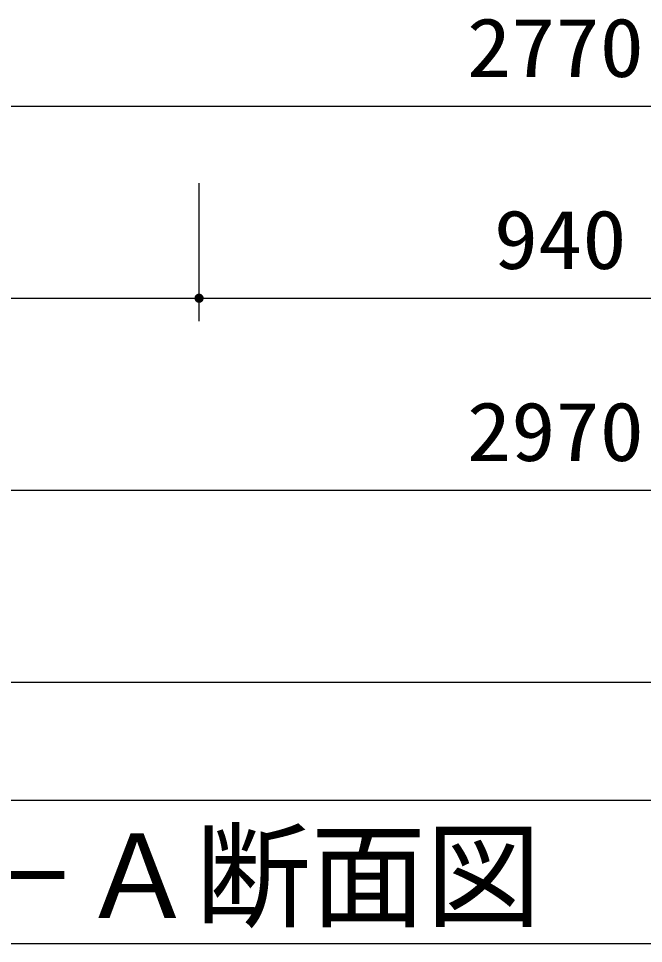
# Model space of a CAD drawing. Units: millimetres, scale not verified. Extents: x -8910 to 8910, y -6308 to 6308.
# Drawn here: x -5568 to -4755, y -4767 to -3563 of the extents above; entities that cross this region are included whole.
import ezdxf
from ezdxf.enums import TextEntityAlignment as Align

# ---------------------------------------------------------------- set-up
doc = ezdxf.new("R2010")
doc.units = ezdxf.units.MM
doc.header["$LTSCALE"] = 30
doc.layers.add('0-3_空気管', color=3, linetype='Continuous', lineweight=25)
doc.layers.add('0-5_製作', color=5, linetype='Continuous', lineweight=25)
doc.styles.add('ＭＳ ゴシック', font='')
doc.styles.get('ＭＳ ゴシック').set_extended_font_data('MS Gothic')

msp = doc.modelspace()

# ---------------------------------------------------------------- linework, layer by layer
at = {"layer": '0-3_空気管'}
msp.add_lwpolyline([(-3839.91, -4580.61), (-5869.24, -4580.61), (-5869.24, -4766.92), (-3839.91, -4766.92)], close=True, dxfattribs=at)
at = {"layer": '0-5_製作', "color": 2}
for p, q in [((-6253.18, -3676.79), (-3483.14, -3676.79)), ((-5333.16, -3956.79), (-5333.16, -3776.79)), ((-6353.18, -3926.79), (-5333.16, -3926.79)), ((-5333.16, -3926.79), (-4393.16, -3926.79)), ((-6353.18, -4176.79), (-3383.14, -4176.79)), ((-6353.18, -4426.79), (-2653.16, -4426.79))]:
    msp.add_line(p, q, dxfattribs=at)
at = {"layer": '0-5_製作'}
for points in [[(-5339.05, -3925.66), (-5333.16, -3926.79), (-5339.15, -3926.41)], [(-5338.87, -3924.93), (-5333.16, -3926.79), (-5339.05, -3925.66)], [(-5338.59, -3924.23), (-5333.16, -3926.79), (-5338.87, -3924.93)], [(-5338.23, -3923.57), (-5333.16, -3926.79), (-5338.59, -3924.23)], [(-5337.78, -3922.96), (-5333.16, -3926.79), (-5338.23, -3923.57)], [(-5337.27, -3922.41), (-5333.16, -3926.79), (-5337.78, -3922.96)], [(-5336.69, -3921.93), (-5333.16, -3926.79), (-5337.27, -3922.41)], [(-5336.69, -3921.93), (-5333.16, -3920.79), (-5333.16, -3926.79)], [(-5336.05, -3921.53), (-5333.16, -3920.79), (-5336.69, -3921.93)], [(-5335.37, -3921.21), (-5333.16, -3920.79), (-5336.05, -3921.53)], [(-5334.65, -3920.97), (-5333.16, -3920.79), (-5335.37, -3921.21)], [(-5333.91, -3920.83), (-5333.16, -3920.79), (-5334.65, -3920.97)], [(-5333.16, -3920.79), (-5327.16, -3926.79), (-5333.16, -3926.79)], [(-5332.78, -3920.8), (-5327.16, -3926.79), (-5333.16, -3920.79)], [(-5332.04, -3920.89), (-5327.16, -3926.79), (-5332.78, -3920.8)], [(-5331.31, -3921.08), (-5327.16, -3926.79), (-5332.04, -3920.89)], [(-5331.31, -3921.08), (-5327.21, -3926.03), (-5327.16, -3926.79)], [(-5330.61, -3921.36), (-5327.21, -3926.03), (-5331.31, -3921.08)], [(-5330.61, -3921.36), (-5327.35, -3925.29), (-5327.21, -3926.03)], [(-5329.95, -3921.72), (-5327.35, -3925.29), (-5330.61, -3921.36)], [(-5329.95, -3921.72), (-5327.58, -3924.58), (-5327.35, -3925.29)], [(-5329.34, -3922.16), (-5327.58, -3924.58), (-5329.95, -3921.72)], [(-5329.34, -3922.16), (-5327.9, -3923.9), (-5327.58, -3924.58)], [(-5328.79, -3922.68), (-5327.9, -3923.9), (-5329.34, -3922.16)], [(-5328.79, -3922.68), (-5328.31, -3923.26), (-5327.9, -3923.9)], [(-5339.15, -3926.41), (-5333.16, -3926.79), (-5339.16, -3926.79)], [(-5339.16, -3926.79), (-5335.01, -3932.49), (-5339.11, -3927.54)], [(-5339.16, -3926.79), (-5334.29, -3932.68), (-5335.01, -3932.49)], [(-5333.16, -3926.79), (-5334.29, -3932.68), (-5339.16, -3926.79)], [(-5339.11, -3927.54), (-5335.72, -3932.22), (-5338.97, -3928.28)], [(-5339.11, -3927.54), (-5335.01, -3932.49), (-5335.72, -3932.22)], [(-5338.97, -3928.28), (-5336.38, -3931.85), (-5338.74, -3929)], [(-5338.97, -3928.28), (-5335.72, -3932.22), (-5336.38, -3931.85)], [(-5338.74, -3929), (-5336.99, -3931.41), (-5338.42, -3929.68)], [(-5338.74, -3929), (-5336.38, -3931.85), (-5336.99, -3931.41)], [(-5338.42, -3929.68), (-5337.53, -3930.89), (-5338.01, -3930.31)], [(-5338.42, -3929.68), (-5336.99, -3931.41), (-5337.53, -3930.89)], [(-5333.16, -3926.79), (-5333.54, -3932.77), (-5334.29, -3932.68)], [(-5333.16, -3926.79), (-5333.16, -3932.79), (-5333.54, -3932.77)], [(-5333.16, -3926.79), (-5332.41, -3932.74), (-5333.16, -3932.79)], [(-5333.16, -3926.79), (-5331.67, -3932.6), (-5332.41, -3932.74)], [(-5333.16, -3926.79), (-5330.95, -3932.37), (-5331.67, -3932.6)], [(-5333.16, -3926.79), (-5330.27, -3932.04), (-5330.95, -3932.37)], [(-5333.16, -3926.79), (-5329.63, -3931.64), (-5330.27, -3932.04)], [(-5333.16, -3926.79), (-5329.05, -3931.16), (-5329.63, -3931.64)], [(-5327.16, -3926.79), (-5329.05, -3931.16), (-5333.16, -3926.79)], [(-5327.16, -3926.79), (-5328.54, -3930.61), (-5329.05, -3931.16)], [(-5327.16, -3926.79), (-5328.09, -3930), (-5328.54, -3930.61)], [(-5327.16, -3926.79), (-5327.73, -3929.34), (-5328.09, -3930)], [(-5327.16, -3926.79), (-5327.45, -3928.64), (-5327.73, -3929.34)], [(-5327.16, -3926.79), (-5327.27, -3927.91), (-5327.45, -3928.64)], [(-5327.16, -3926.79), (-5327.17, -3927.16), (-5327.27, -3927.91)]]:
    msp.add_solid(points, dxfattribs=at)

# ---------------------------------------------------------------- texts
at = {"layer": '0-3_空気管', "color": 4, "style": 'ＭＳ ゴシック'}
msp.add_text('Ａ－Ａ断面図', height=110, dxfattribs=at).set_placement((-5787.99, -4766.89), align=Align.BOTTOM_LEFT)
at = {"layer": '0-5_製作', "color": 4, "style": 'ＭＳ ゴシック', "width": 1.1}
for s, p in [('2770', (-4984.41, -3661.79)), ('940', (-4949.41, -3911.79)), ('2970', (-4984.41, -4161.79))]:
    msp.add_text(s, height=76.98, dxfattribs=at).set_placement(p, align=Align.BOTTOM_LEFT)

doc.saveas('drawing.dxf')
